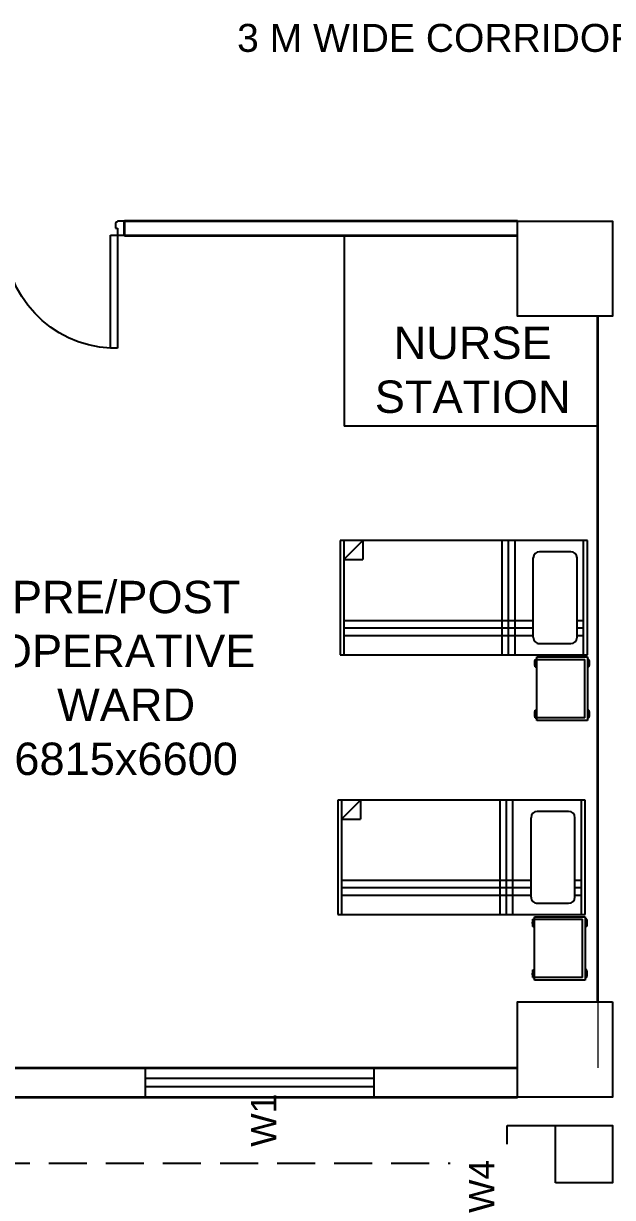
# Model space of a CAD drawing. Extents: x 3550807 to 4078732, y -628171 to -515859.
# Drawn here: x 3896725 to 3901370, y -539425 to -530171 of the extents above; entities that cross this region are included whole.
import ezdxf

# ---------------------------------------------------------------- set-up
doc = ezdxf.new("R2010")
doc.units = 0
doc.header["$LTSCALE"] = 6
doc.header["$MEASUREMENT"] = 0
doc.linetypes.add('HIDDEN', pattern=[0.375, 0.25, -0.125])
doc.layers.get('0').update_dxf_attribs({"linetype": 'CONTINUOUS'})
for name, color, linetype in [('Chajja', 7, 'CONTINUOUS'), ('COL', 5, 'CONTINUOUS'), ('DIM', 7, 'CONTINUOUS'), ('DOOR', 44, 'CONTINUOUS'), ('furniture', 33, 'CONTINUOUS'), ('JOINERY', 7, 'CONTINUOUS'), ('Window', 161, 'CONTINUOUS')]:
    doc.layers.add(name, color=color, linetype=linetype)
doc.layers.add('WALL', color=10, linetype='CONTINUOUS', lineweight=35)
doc.styles.add('ARIAL', font='arial.ttf')

# ---------------------------------------------------------------- blocks, each defined once
blk = doc.blocks.new('1000')
at = {"layer": 'DOOR', "color": 8}
for p, q in [((0, -111.1, 0), (0, 0)), ((0, 0), (55.2, 0, 0)), ((944.8, 0, 0), (944.8, -2.5, 0)), ((1000, 0), (944.8, 0, 0)), ((1000, -111.1, 0), (1000, 0)), ((55.2, 0, 0), (55.2, -2.5, 0)), ((70.2, -55, 0), (55.2, -55, 0)), ((55.2, -55, 0), (55.2, -111.1, 0)), ((70.2, -15, 0), (67.7, -15, 0)), ((70.2, -15, 0), (70.2, -55, 0)), ((929.8, -15, 0), (929.8, -55, 0)), ((929.8, -15, 0), (932.3, -15, 0)), ((929.8, -55, 0), (944.8, -55, 0)), ((944.8, -55, 0), (944.7, -111.1, 0)), ((55.2, -111.1, 0), (0, -111.1, 0)), ((55.2, -111.1, 0), (55.2, -1000.6, 0)), ((111.3, -111.1, 0), (55.2, -111.1, 0)), ((111.3, -1000.6, 0), (111.3, -111.1, 0)), ((944.7, -111.1, 0), (1000, -111.1, 0)), ((55.2, -1000.6, 0), (111.3, -1000.6, 0))]:
    blk.add_line(p, q, dxfattribs=at)
for centre, major_axis, ratio, start_param, end_param in [((55.2, -15, 0), (-8.84, 8.84, 0), 1, 3.926897, 5.497693), ((944.8, -15, 0), (-8.84, 8.84, 0), 1, -0.785492, 0.785304), ((71.4, -128.1, 0), (597.3, 637.4, 0), 0.999944, 3.940126, 5.484659)]:
    blk.add_ellipse(centre, major_axis=major_axis, ratio=ratio, start_param=start_param, end_param=end_param, dxfattribs=at)
blk = doc.blocks.new('A$C45A5314D')
at = {"layer": 'furniture', "color": 8, "ltscale": 0.75}
for p, q in [((-1962.2, 946.4), (-1950, 946.4)), ((-1962.2, 946.4), (-1962.2, 887.3)), ((-1962.2, 945.5), (-1950, 945.5)), ((-1962.2, 944.4), (-1950, 944.4)), ((-1962.2, 943.2), (-1950, 943.2)), ((-1962.2, 941.5), (-1950, 941.5)), ((-1962.2, 939.2), (-1950, 939.2)), ((-1962.2, 936.2), (-1950, 936.2)), ((-1962.2, 932), (-1950, 932)), ((-1962.2, 927.1), (-1950, 927.1)), ((-1950, 467.5), (-1950, 967.5)), ((-1950, 967.5), (-1550, 967.5)), ((-1930.3, 947.8), (-1930.3, 487.2)), ((-1930.3, 947.8), (-1550, 947.8)), ((-1550, 967.5), (-1550, 467.5)), ((-1537.8, 946.4), (-1550, 946.4)), ((-1537.8, 945.5), (-1550, 945.5)), ((-1537.8, 944.4), (-1550, 944.4)), ((-1537.8, 943.2), (-1550, 943.2)), ((-1537.8, 941.5), (-1550, 941.5)), ((-1537.8, 939.2), (-1550, 939.2)), ((-1537.8, 936.2), (-1550, 936.2)), ((-1537.8, 932), (-1550, 932)), ((-1537.8, 927.1), (-1550, 927.1)), ((-1537.8, 946.4), (-1537.8, 887.3)), ((-1962.2, 920.9), (-1950, 920.9)), ((-1962.2, 912.9), (-1950, 912.9)), ((-1962.2, 906.7), (-1950, 906.7)), ((-1962.2, 901.8), (-1950, 901.8)), ((-1962.2, 897.6), (-1950, 897.6)), ((-1962.2, 894.6), (-1950, 894.6)), ((-1962.2, 892.3), (-1950, 892.3)), ((-1962.2, 890.6), (-1950, 890.6)), ((-1962.2, 889.4), (-1950, 889.4)), ((-1962.2, 888.2), (-1950, 888.2)), ((-1962.2, 887.3), (-1950, 887.3)), ((-1537.8, 920.9), (-1550, 920.9)), ((-1537.8, 912.9), (-1550, 912.9)), ((-1537.8, 906.7), (-1550, 906.7)), ((-1537.8, 901.8), (-1550, 901.8)), ((-1537.8, 897.6), (-1550, 897.6)), ((-1537.8, 894.6), (-1550, 894.6)), ((-1537.8, 892.3), (-1550, 892.3)), ((-1537.8, 890.6), (-1550, 890.6)), ((-1537.8, 889.4), (-1550, 889.4)), ((-1537.8, 888.2), (-1550, 888.2)), ((-1537.8, 887.3), (-1550, 887.3)), ((-1962.2, 545.4), (-1950, 545.4)), ((-1962.2, 545.4), (-1962.2, 486.3)), ((-1962.2, 544.5), (-1950, 544.5)), ((-1962.2, 543.4), (-1950, 543.4)), ((-1962.2, 542.2), (-1950, 542.2)), ((-1962.2, 540.4), (-1950, 540.4)), ((-1962.2, 538.1), (-1950, 538.1)), ((-1962.2, 535.2), (-1950, 535.2)), ((-1962.2, 531), (-1950, 531)), ((-1962.2, 526.1), (-1950, 526.1)), ((-1962.2, 519.9), (-1950, 519.9)), ((-1962.2, 511.9), (-1950, 511.9)), ((-1962.2, 505.7), (-1950, 505.7)), ((-1962.2, 500.7), (-1950, 500.7)), ((-1962.2, 496.6), (-1950, 496.6)), ((-1962.2, 493.6), (-1950, 493.6)), ((-1962.2, 491.3), (-1950, 491.3)), ((-1962.2, 489.6), (-1950, 489.6)), ((-1962.2, 488.4), (-1950, 488.4)), ((-1962.2, 487.2), (-1950, 487.2)), ((-1962.2, 486.3), (-1950, 486.3)), ((-1962.2, 486.3), (-1950, 486.3)), ((-1550, 467.5), (-1950, 467.5)), ((-1550, 487.2), (-1930.3, 487.2)), ((-1537.8, 545.4), (-1550, 545.4)), ((-1537.8, 544.5), (-1550, 544.5)), ((-1537.8, 543.4), (-1550, 543.4)), ((-1537.8, 542.2), (-1550, 542.2)), ((-1537.8, 540.4), (-1550, 540.4)), ((-1537.8, 538.1), (-1550, 538.1)), ((-1537.8, 535.2), (-1550, 535.2)), ((-1537.8, 531), (-1550, 531)), ((-1537.8, 526.1), (-1550, 526.1)), ((-1537.8, 519.9), (-1550, 519.9)), ((-1537.8, 511.9), (-1550, 511.9)), ((-1537.8, 505.7), (-1550, 505.7)), ((-1537.8, 500.7), (-1550, 500.7)), ((-1537.8, 496.6), (-1550, 496.6)), ((-1537.8, 493.6), (-1550, 493.6)), ((-1537.8, 491.3), (-1550, 491.3)), ((-1537.8, 489.6), (-1550, 489.6)), ((-1537.8, 488.4), (-1550, 488.4)), ((-1537.8, 487.2), (-1550, 487.2)), ((-1537.8, 486.3), (-1550, 486.3)), ((-1537.8, 545.4), (-1537.8, 486.3))]:
    blk.add_line(p, q, dxfattribs=at)
at = {"layer": 'furniture', "color": 8}
for p, q in [((0, 450), (-1950, 450)), ((-1950, 450), (-1950, -450)), ((-1920.5, 450), (-1920.5, -450)), ((-1376.5, -450), (-1376.5, 450)), ((-1326.5, -450), (-1326.5, 450)), ((-1276.5, -450), (-1276.5, 450)), ((-29.5, -450), (-29.5, 450)), ((0, -450), (0, 450)), ((-1920.5, 300), (-1869, 300)), ((-1869, 312.7), (-1869, -312.7)), ((-1572.3, 361.9), (-1819.8, 361.9)), ((-1523.1, 312.7), (-1523.1, -312.7)), ((-1523.1, 300), (-29.5, 300)), ((-1920.5, 240.9), (-1869, 240.9)), ((-1523.1, 240.9), (-29.5, 240.9)), ((-1920.5, 181.9), (-1869, 181.9)), ((-1523.1, 181.9), (-29.5, 181.9)), ((-1819.8, -361.9), (-1572.3, -361.9)), ((-179.5, -450), (-29.5, -300)), ((-179.5, -450), (-179.5, -300)), ((-29.5, -300), (-179.5, -300)), ((-1950, -450), (0, -450))]:
    blk.add_line(p, q, dxfattribs=at)
at = {"layer": 'furniture', "color": 8, "ltscale": 0.75}
for centre, start, end in [((-1876, 916.9), 161.07537, 198.92466), ((-1624, 916.9), 341.07537, 18.92466), ((-1876, 515.9), 161.07537, 198.92466), ((-1624, 515.9), 341.07537, 18.92466)]:
    blk.add_arc(centre, 91.1, start, end, dxfattribs=at)
at = {"layer": 'furniture', "color": 8}
for centre, start, end in [((-1819.8, 312.7), 90.00001, 180.00001), ((-1572.3, 312.7), 0.00001, 90.00001), ((-1819.8, -312.7), 180.00001, 270.00001), ((-1572.3, -312.7), 270.00001, 0.00001)]:
    blk.add_arc(centre, 49.2, start, end, dxfattribs=at)
blk = doc.blocks.new('1232')
at = {"layer": 'Chajja', "color": 8, "linetype": 'ByBlock'}
for p, q in [((-4580, -975), (-4200, -975)), ((-4580, -1119.8), (-4580, -975))]:
    blk.add_line(p, q, dxfattribs=at)
at = {"layer": 'Chajja', "color": 8, "linetype": 'HIDDEN', "ltscale": 200}
blk.add_line((-27545, -1269.8), (-5030, -1269.8), dxfattribs=at)
at = {"layer": 'COL', "color": 8, "elevation": 0}
blk.add_lwpolyline([(-4500, 6155.2), (-3750, 6155.2), (-3750, 5405.2), (-4500, 5405.2)], close=True, dxfattribs=at)
at = {"layer": 'COL', "color": 8}
for points in [[(-3750, 0), (-3750, -750), (-4500, -750), (-4500, 0)], [(-4200, -1425), (-4200, -975), (-3750, -975), (-3750, -1425)]]:
    blk.add_lwpolyline(points, close=True, dxfattribs=at)
at = {"layer": 'furniture', "color": 8, "linetype": 'Continuous'}
for p in [(-5865, 6040.2), (-3865, 4540.2)]:
    blk.add_line(p, (-5865, 4540.2), dxfattribs=at)
at = {"layer": 'WALL', "color": 8, "linetype": 'ByBlock'}
for p, q in [((-7597.6, 6040.2, 0), (-7597.6, 6155.2, 0)), ((-4500, 6155.2, 0), (-7597.6, 6155.2, 0)), ((-4500, 6040.2, 0), (-7597.6, 6040.2, 0)), ((-3865, 0), (-3865, 5405.2)), ((-8565, -519.8), (-4500, -519.8)), ((-10045, -749.8), (-4500, -749.8))]:
    blk.add_line(p, q, dxfattribs=at)
at = {"layer": 'WALL', "color": 8, "lineweight": 0}
blk.add_line((-3865, 980.2), (-3865, -519.8), dxfattribs=at)
at = {"layer": 'Window', "color": 8, "linetype": 'Continuous'}
for points in [[(-5632.5, -519.8), (-5632.5, -749.8), (-7432.5, -749.8), (-7432.5, -519.8)], [(-5632.5, -599.8), (-5632.5, -669.8), (-7432.5, -669.8), (-7432.5, -599.8)]]:
    blk.add_lwpolyline(points, close=True, dxfattribs=at)
at = {"layer": 'DOOR', "color": 8, "linetype": 'Continuous', "xscale": -1, "rotation": 359.9999867131476}
blk.add_blockref('1000', (-7597.6, 6155.2, 0), dxfattribs=at)
at = {"layer": 'furniture', "color": 8, "linetype": 'Continuous'}
for p, rotation in [((-5898.1, 3187.2), 180.0000131267695), ((-5915.9, 1139.8), 180.0000131267694)]:
    blk.add_blockref('A$C45A5314D', p, dxfattribs=dict(at, rotation=rotation))
at = {"layer": 'DIM', "color": 8, "char_height": 255, "width": 2454.158, "attachment_point": 5, "style": 'ARIAL'}
for s, insert in [('NURSE STATION', (-4852.7, 4982.1)), ('PRE/POST \\POPERATIVE WARD\\P6815x6600', (-7585.2, 2552.9))]:
    blk.add_mtext(s, dxfattribs=dict(at, insert=insert))
at = {"layer": 'JOINERY', "color": 8, "style": 'ARIAL', "width": 1}
for s, p in [('W1', (-6400.9, -1141.4)), ('W4', (-4682, -1663.3))]:
    blk.add_text(s, height=200, rotation=90, dxfattribs=at).set_placement(p)
at = {"layer": 'WALL', "color": 8, "linetype": 'Continuous', "insert": (-5128.2, 7598.3), "char_height": 220.414, "width": 4941.395, "attachment_point": 5, "style": 'ARIAL'}
blk.add_mtext('3 M WIDE CORRIDOR', dxfattribs=at)

msp = doc.modelspace()

# ---------------------------------------------------------------- block references
at = {"linetype": 'ByBlock'}
msp.add_blockref('1232', (3905120.1, -537884), dxfattribs=at)

doc.saveas('drawing.dxf')
